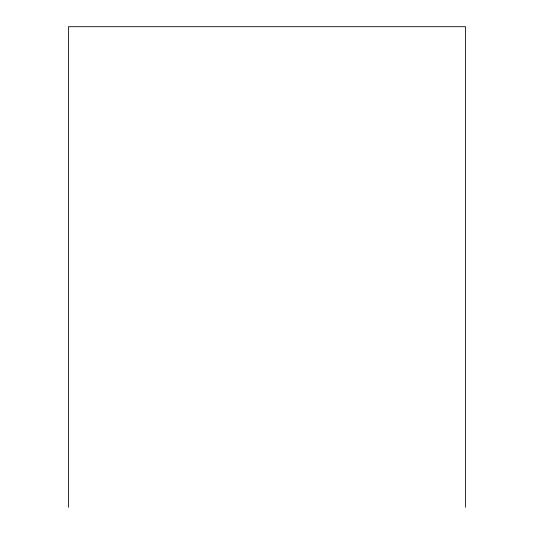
<?xml version="1.0" encoding="UTF-8"?>
<svg xmlns="http://www.w3.org/2000/svg" width="534" height="534" viewBox="0 0 534 534"><rect width="100%" height="100%" fill="white"/><g stroke="black" fill="none" stroke-linecap="round" stroke-linejoin="round"><path stroke-width="0.8" d="M465.581 507.3L465.581 26.7L68.419 26.7L68.419 507.3"/></g></svg>
